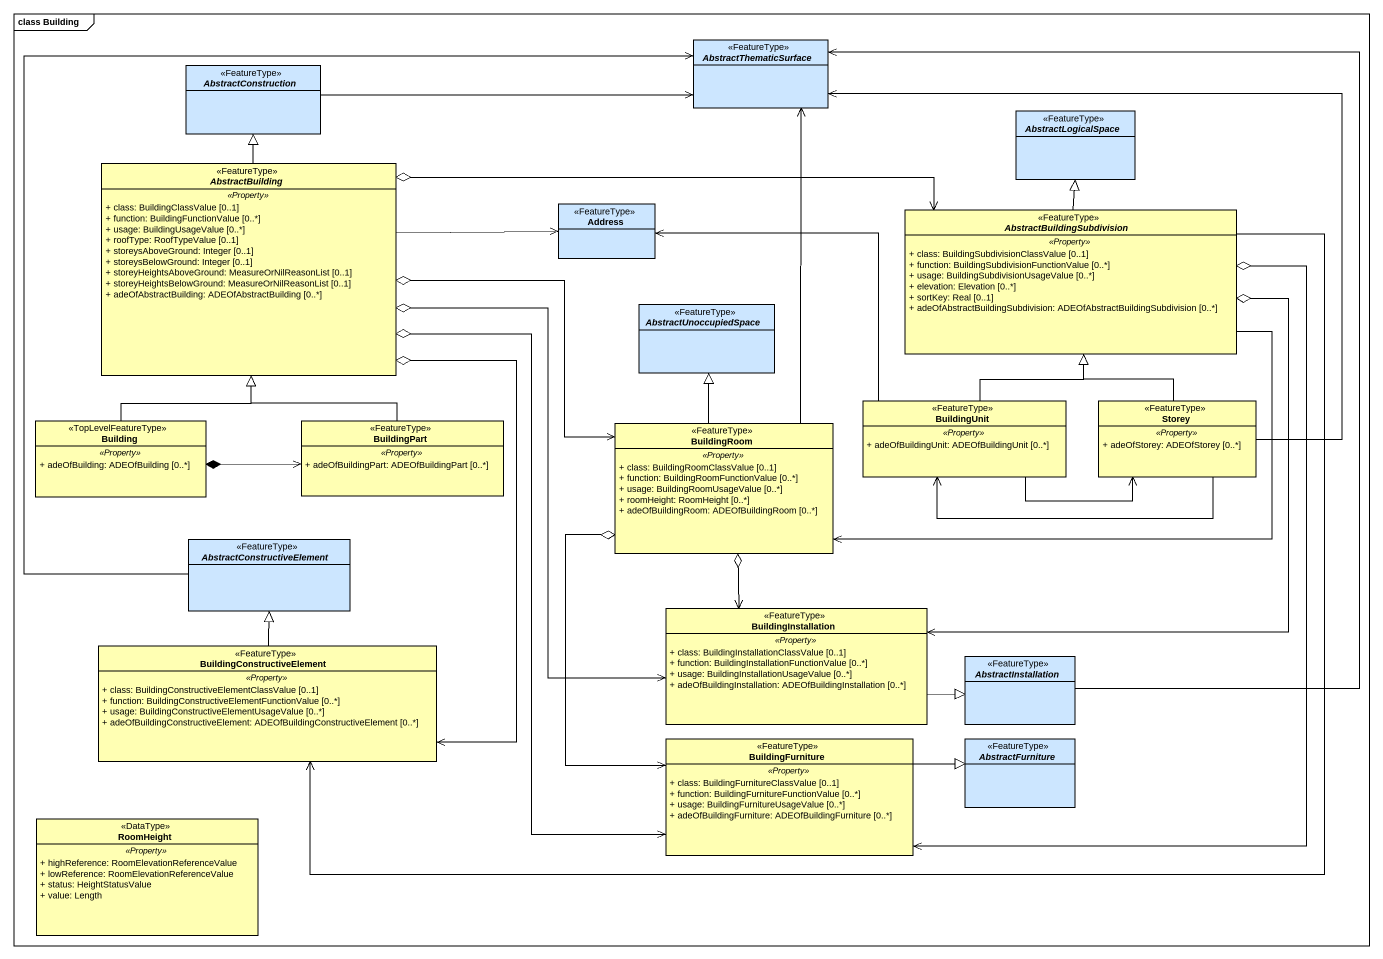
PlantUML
@startuml
mainframe class Building
hide circle
hide empty members
skinparam classAttributeIconSize 0
abstract class AbstractConstruction <<FeatureType>> #CCE6FF
abstract class AbstractThematicSurface <<FeatureType>> #CCE6FF
abstract class AbstractLogicalSpace <<FeatureType>> #CCE6FF
abstract class AbstractBuilding <<FeatureType>> #FFFFB3 {
  .. <<Property>> ..
  + class: BuildingClassValue [0..1]
  + function: BuildingFunctionValue [0..*]
  + usage: BuildingUsageValue [0..*]
  + roofType: RoofTypeValue [0..1]
  + storeysAboveGround: Integer [0..1]
  + storeysBelowGround: Integer [0..1]
  + storeyHeightsAboveGround: MeasureOrNilReasonList [0..1]
  + storeyHeightsBelowGround: MeasureOrNilReasonList [0..1]
  + adeOfAbstractBuilding: ADEOfAbstractBuilding [0..*]
}
class Address <<FeatureType>> #CCE6FF
abstract class AbstractBuildingSubdivision <<FeatureType>> #FFFFB3 {
  .. <<Property>> ..
  + class: BuildingSubdivisionClassValue [0..1]
  + function: BuildingSubdivisionFunctionValue [0..*]
  + usage: BuildingSubdivisionUsageValue [0..*]
  + elevation: Elevation [0..*]
  + sortKey: Real [0..1]
  + adeOfAbstractBuildingSubdivision: ADEOfAbstractBuildingSubdivision [0..*]
}
abstract class AbstractUnoccupiedSpace <<FeatureType>> #CCE6FF
class BuildingUnit <<FeatureType>> #FFFFB3 {
  .. <<Property>> ..
  + adeOfBuildingUnit: ADEOfBuildingUnit [0..*]
}
class Storey <<FeatureType>> #FFFFB3 {
  .. <<Property>> ..
  + adeOfStorey: ADEOfStorey [0..*]
}
class Building <<TopLevelFeatureType>> #FFFFB3 {
  .. <<Property>> ..
  + adeOfBuilding: ADEOfBuilding [0..*]
}
class BuildingPart <<FeatureType>> #FFFFB3 {
  .. <<Property>> ..
  + adeOfBuildingPart: ADEOfBuildingPart [0..*]
}
class BuildingRoom <<FeatureType>> #FFFFB3 {
  .. <<Property>> ..
  + class: BuildingRoomClassValue [0..1]
  + function: BuildingRoomFunctionValue [0..*]
  + usage: BuildingRoomUsageValue [0..*]
  + roomHeight: RoomHeight [0..*]
  + adeOfBuildingRoom: ADEOfBuildingRoom [0..*]
}
abstract class AbstractConstructiveElement <<FeatureType>> #CCE6FF
class BuildingInstallation <<FeatureType>> #FFFFB3 {
  .. <<Property>> ..
  + class: BuildingInstallationClassValue [0..1]
  + function: BuildingInstallationFunctionValue [0..*]
  + usage: BuildingInstallationUsageValue [0..*]
  + adeOfBuildingInstallation: ADEOfBuildingInstallation [0..*]
}
class BuildingConstructiveElement <<FeatureType>> #FFFFB3 {
  .. <<Property>> ..
  + class: BuildingConstructiveElementClassValue [0..1]
  + function: BuildingConstructiveElementFunctionValue [0..*]
  + usage: BuildingConstructiveElementUsageValue [0..*]
  + adeOfBuildingConstructiveElement: ADEOfBuildingConstructiveElement [0..*]
}
abstract class AbstractInstallation <<FeatureType>> #CCE6FF
class BuildingFurniture <<FeatureType>> #FFFFB3 {
  .. <<Property>> ..
  + class: BuildingFurnitureClassValue [0..1]
  + function: BuildingFurnitureFunctionValue [0..*]
  + usage: BuildingFurnitureUsageValue [0..*]
  + adeOfBuildingFurniture: ADEOfBuildingFurniture [0..*]
}
abstract class AbstractFurniture <<FeatureType>> #CCE6FF
class RoomHeight <<DataType>> #FFFFB3 {
  .. <<Property>> ..
  + highReference: RoomElevationReferenceValue
  + lowReference: RoomElevationReferenceValue
  + status: HeightStatusValue
  + value: Length
}
AbstractConstruction -right-> AbstractThematicSurface
AbstractBuilding -up-|> AbstractConstruction
AbstractBuilding -right-> Address
AbstractBuilding o-right-> AbstractBuildingSubdivision
AbstractBuilding o-right-> BuildingRoom
AbstractBuilding o--> BuildingInstallation
AbstractBuilding o--> BuildingConstructiveElement
AbstractBuilding o--> BuildingFurniture
AbstractBuildingSubdivision -up-|> AbstractLogicalSpace
AbstractBuildingSubdivision -left-> BuildingRoom
AbstractBuildingSubdivision o--> BuildingInstallation
AbstractBuildingSubdivision -left-> BuildingConstructiveElement
AbstractBuildingSubdivision o--> BuildingFurniture
BuildingUnit -left-> Address
BuildingUnit -up-|> AbstractBuildingSubdivision
BuildingUnit -right-> Storey
Storey -up-> AbstractThematicSurface
Storey -up-|> AbstractBuildingSubdivision
Storey -left-> BuildingUnit
Building -up-|> AbstractBuilding
Building *-right-> BuildingPart
BuildingPart -up-|> AbstractBuilding
BuildingRoom -up-> AbstractThematicSurface
BuildingRoom -up-|> AbstractUnoccupiedSpace
BuildingRoom o--> BuildingInstallation
BuildingRoom o--> BuildingFurniture
AbstractConstructiveElement -up-> AbstractThematicSurface
BuildingInstallation -right-|> AbstractInstallation
BuildingConstructiveElement -up-|> AbstractConstructiveElement
AbstractInstallation -up-> AbstractThematicSurface
BuildingFurniture -right-|> AbstractFurniture
@enduml
